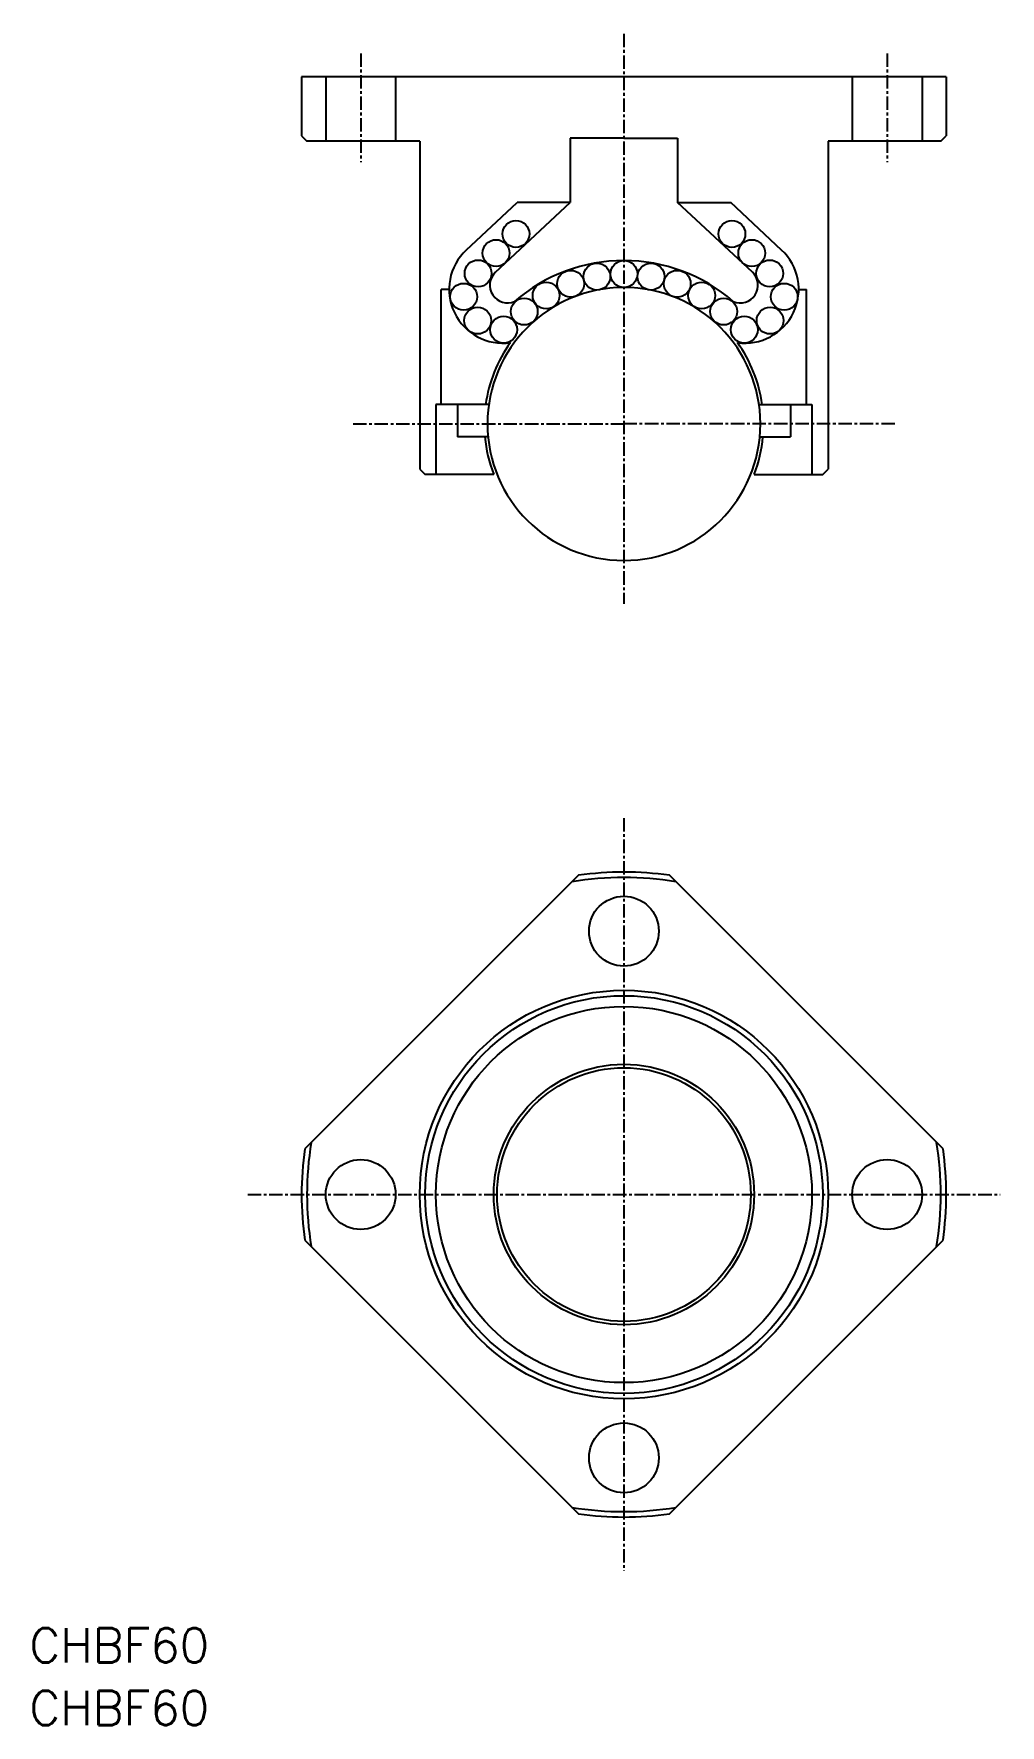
# Model space of a CAD drawing. Extents: x -55 to 35, y -121 to 36.
import ezdxf

# ---------------------------------------------------------------- set-up
doc = ezdxf.new("R2010")
doc.units = 0
doc.linetypes.add('CENTER', pattern=[2, 1.25, -0.25, 0.25, -0.25])
doc.layers.get('0').update_dxf_attribs({"linetype": 'CONTINUOUS'})
doc.layers.add('CENTER', color=1, linetype='CENTER')
doc.styles.get("Standard").update_dxf_attribs({"font": 'txt.shx', "bigfont": 'bigfont.shx'})

msp = doc.modelspace()

# ---------------------------------------------------------------- linework, layer by layer
at = {"color": 7, "linetype": 'CONTINUOUS'}
for p, q in [((30, 32.3), (-30, 32.3)), ((-30, 32.3), (-30, 26.8)), ((-27.75, 32.3), (-27.75, 26.3)), ((-21.25, 32.3), (-21.25, 26.3)), ((21.25, 32.3), (21.25, 26.3)), ((27.75, 32.3), (27.75, 26.3)), ((30, 32.3), (30, 26.8)), ((-30, 26.8), (-29.5, 26.3)), ((29.5, 26.3), (30, 26.8)), ((-19, 26.3), (-29.5, 26.3)), ((-19, 26.3), (-19, -4.2)), ((-5, 26.6), (-5, 20.6)), ((0, 26.6), (-5, 26.6)), ((0, 26.6), (5, 26.6)), ((5, 26.6), (5, 20.6)), ((19, 26.3), (19, -4.2)), ((29.5, 26.3), (19, 26.3)), ((-14.68, 16.18), (-9.94, 20.6)), ((-11.96, 14.11), (-5, 20.6)), ((-5, 20.6), (-9.94, 20.6)), ((5, 20.6), (9.94, 20.6)), ((11.96, 14.11), (5, 20.6)), ((14.68, 16.18), (9.94, 20.6)), ((-16.27, 12.52), (-17, 12.52)), ((-17, 1.8), (-17, 12.52)), ((16.27, 12.52), (17, 12.52)), ((17, 1.8), (17, 12.52)), ((-12.57, 1.8), (-17.5, 1.8)), ((-17.5, 1.8), (-17.5, -4.7)), ((-15.5, 1.8), (-15.5, -1.2)), ((12.57, 1.8), (17.5, 1.8)), ((15.5, 1.8), (15.5, -1.2)), ((17.5, 1.8), (17.5, -4.7)), ((-12.64, -1.2), (-15.5, -1.2)), ((12.64, -1.2), (15.5, -1.2)), ((-19, -4.2), (-18.5, -4.7)), ((-12.12, -4.7), (-18.5, -4.7)), ((12.12, -4.7), (18.5, -4.7)), ((18.5, -4.7), (19, -4.2))]:
    msp.add_line(p, q, dxfattribs=at)
for points in [[(-4.24, -41.99), (-29.7, -67.45)], [(29.7, -67.45), (4.24, -41.99)], [(-29.7, -75.93), (-4.24, -101.39)], [(4.24, -101.39), (29.7, -75.93)]]:
    msp.add_lwpolyline(points, dxfattribs=at)
for centre, radius in [((-10.05, 17.68), 1.25), ((10.05, 17.68), 1.25), ((-11.9, 15.89), 1.25), ((11.9, 15.89), 1.25), ((-13.57, 14), 1.25), ((-4.96, 13.04), 1.25), ((-2.52, 13.71), 1.25), ((0, 13.95), 1.25), ((2.52, 13.71), 1.25), ((4.96, 13.04), 1.25), ((13.57, 14), 1.25), ((-14.92, 11.83), 1.25), ((-7.24, 11.95), 1.25), ((7.24, 11.95), 1.25), ((14.92, 11.83), 1.25), ((-9.28, 10.46), 1.25), ((9.28, 10.46), 1.25), ((-13.61, 9.62), 1.25), ((-11.2, 8.77), 1.25), ((11.2, 8.77), 1.25), ((13.61, 9.62), 1.25), ((0, -47.19), 3.25), ((0, -71.69), 19), ((0, -71.69), 18.5), ((0, -71.69), 17.5), ((0, -71.69), 12.12), ((0, -71.69), 11.8), ((-24.5, -71.69), 3.25), ((24.5, -71.69), 3.25), ((0, -96.19), 3.25)]:
    msp.add_circle(centre, radius, dxfattribs=at)
for centre, radius, start, end in [((-11.27, 12.52), 5, 133, 278.1399), ((11.27, 12.52), 5, 261.8601, 47), ((0, -0.3), 15.5, 90, 131.017), ((0, -0.3), 15.5, 48.983, 90), ((0, 0), 12.7, 90, 270), ((-10.83, 12.91), 1.65, 133, 293.5248), ((0, 0), 12.7, 270, 90), ((10.83, 12.91), 1.65, 246.4752, 47), ((0, 0), 13, 144.3742, 172.0412), ((0, 0), 13, 7.9588, 35.6258), ((0, 0), 13, 185.2964, 201.1947), ((0, 0), 13, 338.8053, 354.7036), ((0, -71.69), 29.5, 80.5548, 99.4452), ((0, -71.69), 30, 81.8699, 98.1301), ((0, -71.69), 30, 171.8699, 188.1301), ((0, -71.69), 29.5, 170.5548, 189.4452), ((0, -71.69), 29.5, 350.5548, 9.4452), ((0, -71.69), 30, 351.8699, 8.1301), ((0, -71.69), 29.5, 260.5548, 279.4452), ((0, -71.69), 30, 261.8699, 278.1301)]:
    msp.add_arc(centre, radius, start, end, dxfattribs=at)
at = {"layer": 'CENTER', "color": 1, "linetype": 'CENTER'}
for p, q in [((0, 36.29), (0, -16.73)), ((0, 36.29), (0, -16.73)), ((-24.5, 34.46), (-24.5, 24.35)), ((24.5, 34.46), (24.5, 24.35)), ((-25.21, 0), (0, 0)), ((25.21, 0), (0, 0)), ((0, -36.67), (0, -106.71)), ((-35.02, -71.69), (35.02, -71.69))]:
    msp.add_line(p, q, dxfattribs=at)

# ---------------------------------------------------------------- texts
at = {"color": 7, "linetype": 'CONTINUOUS'}
for p in [(-55.34, -115.23), (-55.34, -121.06)]:
    msp.add_text('CHBF60', height=3.2, dxfattribs=at).set_placement(p)

doc.saveas('drawing.dxf')
